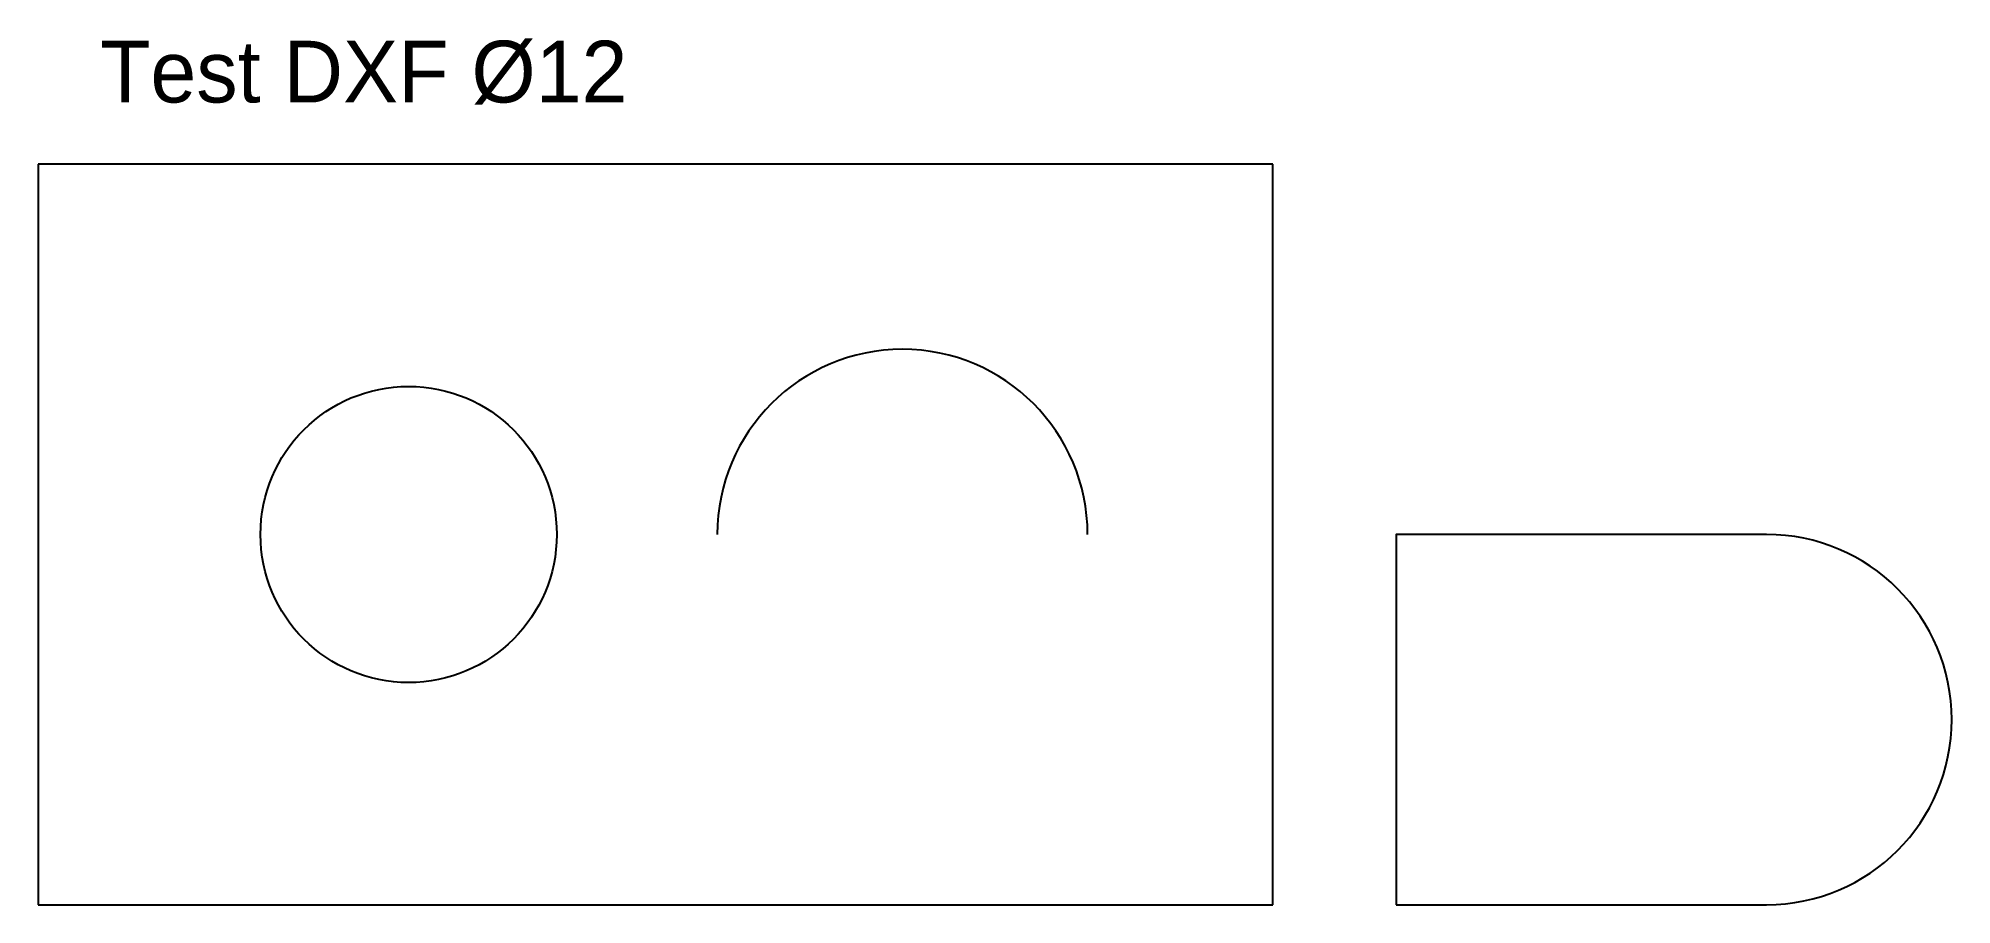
# Model space of a CAD drawing. Extents: x 0 to 155, y 0 to 70.
import ezdxf

# ---------------------------------------------------------------- set-up
doc = ezdxf.new("R2010")
doc.units = 0
doc.layers.get('0').update_dxf_attribs({"linetype": 'CONTINUOUS'})
doc.layers.add('MURS', color=1, linetype='CONTINUOUS')

msp = doc.modelspace()

# ---------------------------------------------------------------- linework, layer by layer
at = {"color": 5}
msp.add_lwpolyline([(110, 0), (140, 0, 1), (140, 30), (110, 30)], format="xyb", close=True, dxfattribs=at)
msp.add_circle((30, 30), 12)
at = {"color": 3}
msp.add_arc((70, 30), 15, 0, 180, dxfattribs=at)
at = {"layer": 'MURS'}
for p, q in [((100, 60), (0, 60)), ((0, 60), (0, 0)), ((100, 0), (100, 60)), ((0, 0), (100, 0))]:
    msp.add_line(p, q, dxfattribs=at)

# ---------------------------------------------------------------- texts
msp.add_text('Test DXF %%c12', height=5).set_placement((5, 65))

doc.saveas('drawing.dxf')
